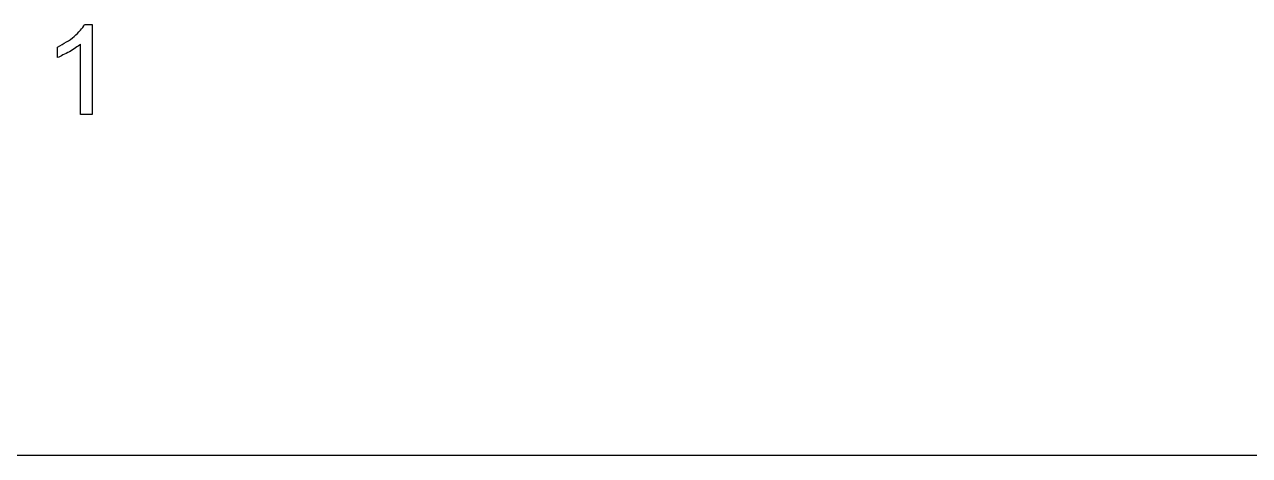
# Model space of a CAD drawing. Header units: millimetres. Extents: x 12 to 286, y 8 to 173.
# Drawn here: x 183.16 to 201.86, y 7.52 to 14.11 of the extents above; entities that cross this region are included whole.
import ezdxf

# ---------------------------------------------------------------- set-up
doc = ezdxf.new("R2010")
doc.units = ezdxf.units.MM
doc.layers.get('0').update_dxf_attribs({"linetype": 'CONTINUOUS'})

msp = doc.modelspace()

# ---------------------------------------------------------------- linework, layer by layer
at = {"color": 0}
for p, q in [((184.071, 14.1111), (184.186, 14.1111)), ((184.186, 14.1111), (184.186, 12.7358)), ((183.657, 13.604), (183.657, 13.7666)), ((184.01, 12.7358), (184.01, 13.8079)), ((184.186, 12.7358), (184.01, 12.7358)), ((286.06, 7.5213), (12.1212, 7.5213))]:
    msp.add_line(p, q, dxfattribs=at)
for points in [[(183.914, 13.9278), (183.985, 13.9926), (184.041, 14.0518), (184.071, 14.1111)], [(183.657, 13.7666), (183.755, 13.8204), (183.841, 13.8644), (183.914, 13.9278)], [(183.841, 13.6922), (183.77, 13.6633), (183.71, 13.6233), (183.657, 13.604)], [(184.01, 13.8079), (183.967, 13.7763), (183.91, 13.7308), (183.841, 13.6922)]]:
    msp.add_open_spline(points, degree=3, dxfattribs=at)

doc.saveas('drawing.dxf')
